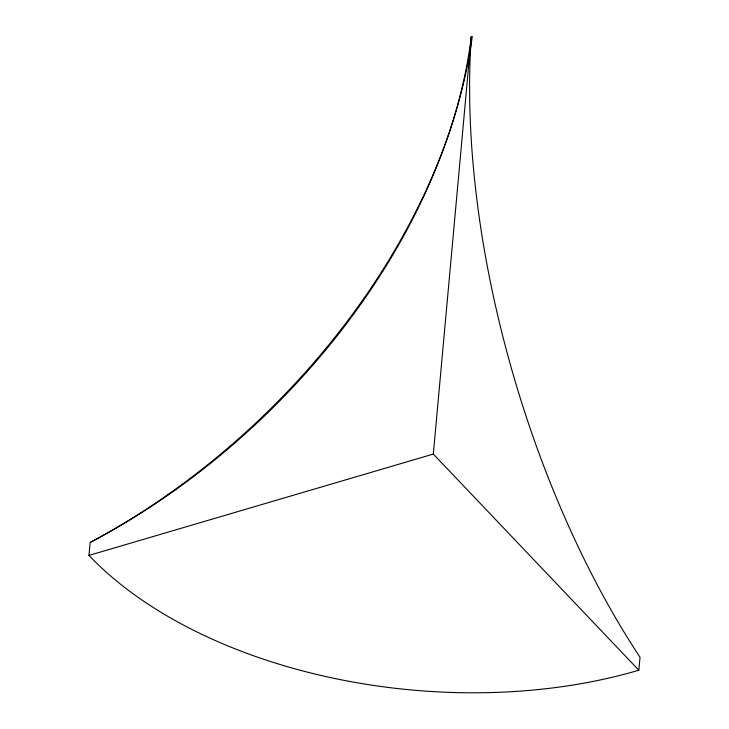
<?xml version="1.0" encoding="UTF-8"?>
<svg xmlns="http://www.w3.org/2000/svg" width="729" height="729" viewBox="0 0 729 729"><rect width="100%" height="100%" fill="white"/><g stroke="black" fill="none" stroke-linecap="round" stroke-linejoin="round"><path stroke-width="1.09" d="M88.974 555.407L90.159 542.467A536.389 359.725 -43.6 0 0 471.308 36.687A536.389 241.727 73.6 0 0 640.026 657.276L638.841 670.224A402.098 236.916 5.2 0 1 88.974 555.407L433.327 454.067L638.841 670.224M433.327 454.067L471.308 36.687M472.264 36.45A544.281 364.883 -43.6 0 1 90.159 542.467"/></g></svg>
